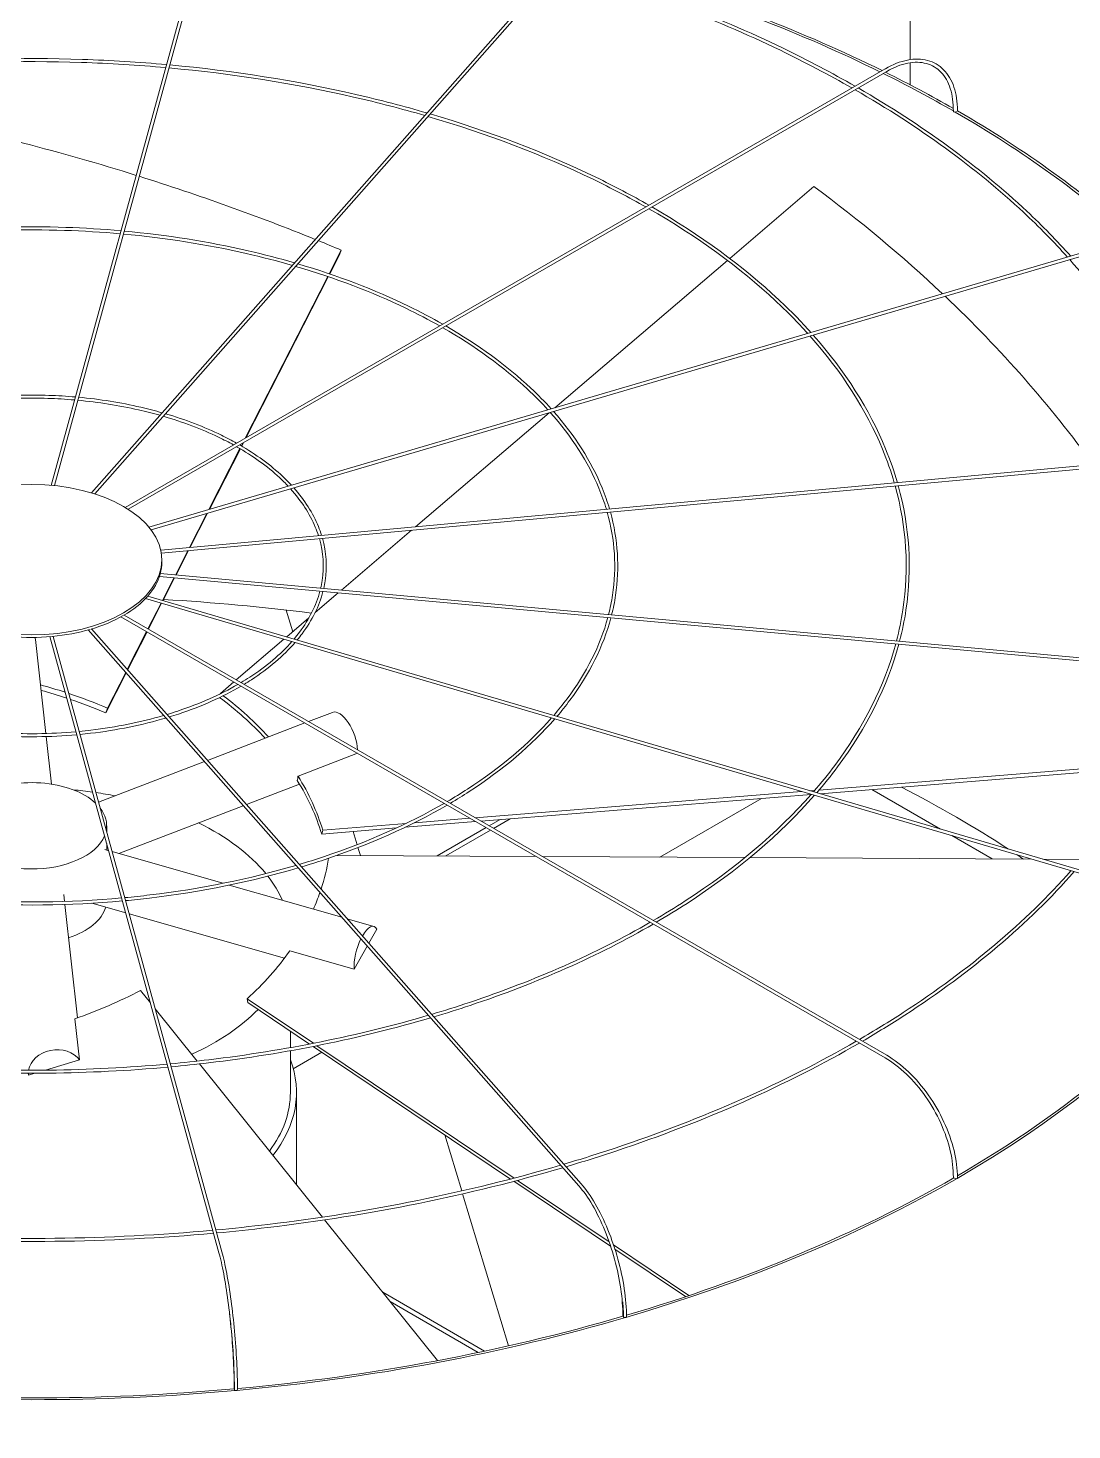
# Model space of a CAD drawing. Header units: millimetres. Extents: x -312439 to 477422, y -331570 to 212570.
# Drawn here: x 398990.7 to 399199.9, y 91162.4 to 91443.5 of the extents above; entities that cross this region are included whole.
import ezdxf

# ---------------------------------------------------------------- set-up
doc = ezdxf.new("R2010")
doc.units = ezdxf.units.MM

msp = doc.modelspace()

# ---------------------------------------------------------------- linework, layer by layer
at = {"color": 0, "linetype": 'Continuous', "lineweight": 0, "extrusion": (8.40036e-17, 0.816497, 0.57735)}
for p, q in [((399167.484, 91632.758), (399167.484, 91437.164)), ((398995.323, 91351.812), (399028.944, 91474.37)), ((398995.941, 91351.753), (399029.534, 91474.208)), ((399101.083, 91460.971), (399003.401, 91350.287)), ((399004.043, 91350.088), (399101.542, 91460.566)), ((399167.484, 91436.529), (399167.484, 91432.107)), ((399162.469, 91435.316), (399010.152, 91347.376)), ((399162.775, 91434.786), (399010.743, 91347.01)), ((399148.179, 91411.713), (399131.321, 91397.309)), ((399014.913, 91343.417), (399207.08, 91399.948)), ((399015.322, 91342.899), (399207.253, 91399.36)), ((399051.031, 91394.233), (399053.449, 91398.973)), ((399053.079, 91398.006), (399051.135, 91394.197)), ((399053.079, 91398.006), (399053.449, 91398.973)), ((399130.844, 91396.902), (399096.249, 91367.344)), ((399034.214, 91361.268), (399050.749, 91393.681)), ((399050.854, 91393.646), (399034.388, 91361.369)), ((399095.11, 91366.371), (399068.36, 91343.515)), ((399033.427, 91359.725), (399033.703, 91360.266)), ((399033.877, 91360.366), (399033.521, 91359.669)), ((399017.257, 91338.842), (399230.556, 91358.347)), ((399230.612, 91357.737), (399017.372, 91338.238)), ((399026.908, 91346.946), (399033.148, 91359.178)), ((399033.243, 91359.123), (399027.052, 91346.988)), ((399023.044, 91339.372), (399026.525, 91346.195)), ((399026.669, 91346.237), (399023.173, 91339.383)), ((399067.554, 91342.827), (399053.469, 91330.793)), ((399020.219, 91333.833), (399022.715, 91338.726)), ((399022.844, 91338.738), (399020.336, 91333.822)), ((399017.474, 91336.404), (399017.474, 91336.904)), ((399230.556, 91313.984), (399016.99, 91333.513)), ((399230.612, 91314.594), (399017.171, 91334.112)), ((399017.628, 91328.754), (399019.919, 91333.245)), ((399020.036, 91333.235), (399017.734, 91328.722)), ((399014.223, 91329.117), (399207.08, 91272.383)), ((399207.253, 91272.971), (399014.683, 91329.62)), ((399052.819, 91330.237), (399048.212, 91326.301)), ((399014.709, 91323.032), (399017.344, 91328.199)), ((399017.451, 91328.167), (399014.803, 91322.977)), ((399042.42, 91326.801), (399043.728, 91322.47)), ((399162.469, 91237.015), (399009.302, 91325.446)), ((399162.775, 91237.545), (399009.922, 91325.796)), ((399046.95, 91325.223), (399042.514, 91321.433)), ((398992.161, 91320.889), (398994.255, 91302.057)), ((398995.061, 91321.473), (399028.944, 91197.961)), ((399029.534, 91198.123), (398995.681, 91321.529)), ((399101.083, 91211.36), (399002.715, 91322.822)), ((399003.366, 91323.01), (399101.542, 91211.765)), ((399010.547, 91314.874), (399014.43, 91322.485)), ((399014.525, 91322.431), (399010.625, 91314.785)), ((399041.958, 91320.958), (399032.418, 91312.807)), ((399010.325, 91314.199), (399006.243, 91306.196)), ((399006.613, 91307.163), (399010.248, 91314.287)), ((399031.925, 91312.385), (399029.22, 91310.074)), ((399029.206, 91310.022), (399029.22, 91310.074)), ((399006.243, 91306.196), (399006.613, 91307.163)), ((399046.152, 91304.171), (399026.622, 91296.659)), ((399051.681, 91306.298), (399046.887, 91304.454)), ((398994.323, 91301.446), (398995.384, 91291.9)), ((399044.786, 91293.522), (399056.676, 91298.095)), ((399026.012, 91296.424), (399004.805, 91288.267)), ((399149.223, 91290.728), (399214.784, 91296.031)), ((399214.356, 91295.238), (399149.414, 91289.986)), ((399045.084, 91291.915), (399034.426, 91287.816)), ((399080.314, 91285.155), (399145.691, 91290.443)), ((399147.645, 91289.843), (399081.465, 91284.49)), ((399147.393, 91290.58), (399148.357, 91290.658)), ((399173.552, 91282.885), (399159.798, 91290.825)), ((399033.816, 91287.581), (399008.867, 91277.984)), ((399137.686, 91289.037), (399117.304, 91277.27)), ((399049.742, 91282.682), (399066.457, 91284.034)), ((399080.391, 91284.403), (399066.261, 91283.26)), ((399068.121, 91284.169), (399079.239, 91285.068)), ((399085.309, 91284.801), (399083.118, 91283.536)), ((399083.984, 91283.036), (399087.323, 91284.964)), ((399006.432, 91283.557), (399006.432, 91282.338)), ((399064.523, 91283.119), (399049.536, 91281.907)), ((399049.536, 91281.907), (399049.742, 91282.682)), ((399055.827, 91282.416), (399056.626, 91279.77)), ((399082.505, 91283.182), (399072.695, 91277.518)), ((399074.411, 91277.508), (399083.372, 91282.682)), ((399183.919, 91276.899), (399175.806, 91281.583)), ((399006.832, 91278.566), (399006.041, 91278.791)), ((399006.432, 91280.023), (399006.432, 91278.68)), ((399029.739, 91272.021), (399007.521, 91278.369)), ((399056.804, 91279.182), (399057.28, 91277.604)), ((399092.507, 91277.408), (399052.61, 91277.63)), ((399134.366, 91277.175), (399093.744, 91277.401)), ((399191.879, 91276.855), (399135.327, 91277.17)), ((399201.651, 91276.801), (399194.091, 91276.843)), ((398997.998, 91268.392), (398997.842, 91269.796)), ((399053.552, 91265.219), (399031.016, 91271.657)), ((399000.594, 91245.047), (398998.066, 91267.781)), ((399010.254, 91266.091), (399003.458, 91268.032)), ((399042.064, 91257.003), (399010.943, 91265.894)), ((399059.972, 91263.384), (399054.644, 91264.907)), ((399060.568, 91262.822), (399058.964, 91260.012)), ((399058.643, 91259.45), (399056.011, 91254.839)), ((399056.011, 91254.839), (399043.16, 91258.51)), ((399015.191, 91248.092), (399013.235, 91250.531)), ((399034.749, 91248.116), (399034.584, 91248.877)), ((399034.584, 91248.877), (399047.868, 91239.95)), ((399047.118, 91239.804), (399034.749, 91248.116)), ((399001.001, 91236.603), (399000.082, 91244.865)), ((399024.581, 91236.384), (399016.157, 91246.888)), ((399043.256, 91239.085), (399043.256, 91242.399)), ((399087.391, 91212.74), (399047.838, 91239.32)), ((399048.586, 91239.468), (399088.088, 91212.922)), ((398994.138, 91234.564), (399001.001, 91236.603)), ((399043.256, 91230.114), (399043.256, 91238.463)), ((399049.564, 91238.16), (399043.841, 91234.856)), ((398990.706, 91233.939), (398990.748, 91233.556)), ((398990.748, 91233.556), (398992.036, 91233.939)), ((399049.674, 91205.096), (399025.034, 91235.819)), ((399044.481, 91211.571), (399044.481, 91230.114)), ((399074.194, 91221.609), (399077.596, 91210.346)), ((399107.436, 91199.27), (399088.069, 91212.284)), ((399088.765, 91212.467), (399107.148, 91200.114)), ((399077.773, 91209.759), (399086.98, 91179.279)), ((399072.746, 91176.327), (399050.117, 91204.543)), ((399108.035, 91199.518), (399123.127, 91189.376)), ((399122.481, 91189.159), (399108.309, 91198.683)), ((399082.194, 91178.227), (399061.762, 91190.023)), ((399063.256, 91188.161), (399080.927, 91177.958))]:
    msp.add_line(p, q, dxfattribs=at)
at = {"color": 0, "linetype": 'Continuous', "lineweight": 0}
for centre, major_axis, ratio, start_param, end_param in [((398991.456, 91319.893), (-261.613, 0), 0.5773503, 4.0051997, 4.2408431), ((398991.456, 91319.893), (-262.225, 0), 0.5773503, 4.0050166, 4.2406095), ((398991.456, 91319.893), (-261.613, 0), 0.5773503, 3.9286416, 4.0018792), ((398991.456, 91319.893), (-262.225, 0), 0.5773503, 3.9309746, 4.001704), ((398991.826, 91278.176), (-236.033, 90.421), 0.5343599, 4.8289255, 5.0170065), ((399176.444, 91426.821), (0.306, -0.004), 0.5683066, 3.1415927, 3.9346429), ((399176.444, 91426.821), (0.306, -0.004), 0.5683066, 3.9346429, 5.5054392), ((398991.456, 91319.893), (-261.613, 0), 0.5773503, 3.7066773, 3.9265771), ((399176.661, 91426.946), (-0.306, 0), 0.5773503, 1.8326303, 3.1415927), ((398991.456, 91319.893), (-262.225, 0), 0.5773503, 3.705131, 3.9265633), ((398991.826, 91278.176), (-236.033, 90.421), 0.5343599, 4.6778989, 4.8264893), ((398991.662, 91277.984), (244.29, -64.884), 0.7560981, 0.9482496, 1.0897919), ((398991.826, 91278.176), (-236.033, 90.421), 0.5343599, 4.655659, 4.6753292), ((398991.662, 91277.984), (244.29, -64.884), 0.7560981, 0.7473423, 0.9452164), ((398991.348, 91336.404), (-26.126, 0), 0.5773503, 2.9880814, 3.1415927), ((398991.348, 91336.404), (-26.126, 0), 0.5773503, 2.6739221, 2.9809447), ((398991.348, 91336.404), (-26.126, 0), 0.5773503, 2.3597628, 2.6667854), ((398991.456, 91178.653), (-261.613, 0), 0.5773503, 4.4965959, 4.611374), ((398991.348, 91336.404), (-26.126, 0), 0.5773503, 2.0456036, 2.3526262), ((398991.348, 91336.404), (-26.126, 0), 0.5773503, 1.417285, 1.7243076), ((398986.667, 91320.279), (-5.494, -0.611), 0.8148193, 3.1415927, 3.239858), ((398991.348, 91336.404), (-26.126, 0), 0.5773503, 1.7314443, 2.0384669), ((398991.826, 91278.176), (56.639, -21.698), 0.5343599, 1.6636456, 1.7494756), ((398991.456, 91277.21), (-56.639, 21.698), 0.5343599, 4.7930664, 4.8825345), ((398991.826, 91278.176), (56.639, -21.698), 0.5343599, 1.5140664, 1.6514841), ((398991.456, 91277.21), (58.621, -15.57), 0.7560981, 0.8715668, 1.0888975), ((398991.662, 91277.984), (58.621, -15.57), 0.7560981, 1.0889957, 1.0897919), ((398991.662, 91277.984), (58.621, -15.57), 0.7560981, 0.8588781, 1.0770864), ((398991.456, 91277.21), (-56.639, 21.698), 0.5343599, 4.655659, 4.78086), ((399053.665, 91301.138), (-1.984, 5.159), 0.4527097, 4.0715694, 6.2831853), ((398991.456, 91283.557), (-14.976, 0), 0.5773503, 3.6916997, 5.4977871), ((398991.456, 91277.21), (58.621, -15.57), 0.7560981, 0.4379774, 0.6726233), ((398991.662, 91277.984), (58.621, -15.57), 0.7560981, 0.4379774, 0.6748983), ((398991.456, 91261.245), (-51.8, 0), 0.5773503, 4.4755897, 4.5522282), ((398991.456, 91261.245), (-51.8, 0), 0.5773503, 4.3841689, 4.46244), ((398991.456, 91178.653), (-261.613, 0), 0.5773503, 3.867145, 3.9833748), ((398991.456, 91283.557), (-14.976, 0), 0.5773503, 3.0357663, 3.5615783), ((398991.456, 91261.245), (-51.8, 0), 0.5773503, 3.5810046, 4.0125195), ((398991.456, 91283.557), (-14.976, 0), 0.5773503, 0.1968015, 2.9056449), ((398991.291, 91277.971), (59.282, 12.821), 0.7719474, 5.8595474, 5.99043), ((398991.456, 91178.653), (-261.613, 0), 0.5773503, 3.8494737, 3.8569689), ((398991.456, 91261.245), (-51.8, 0), 0.5773503, 3.3906549, 3.5616615), ((398991.291, 91277.971), (59.282, 12.821), 0.7719474, 5.7736505, 5.8452628), ((398991.456, 91268.649), (-14.976, 0), 0.5773503, 2.0838772, 2.9778132), ((399058.454, 91258.069), (1.518, 5.315), 0.3621096, 5.9116388, 7.2697762), ((399058.454, 91258.069), (1.518, 5.315), 0.3621096, 1.1204156, 2.3231422), ((398991.291, 91277.971), (59.282, 12.821), 0.7719474, 5.3512156, 5.5881365), ((398991.086, 91278.149), (-56.425, -22.248), 0.5660586, 1.5074553, 1.7443762), ((398991.456, 91319.893), (-262.225, 0), 0.5773503, 2.0421116, 2.6702774), ((398991.456, 91319.893), (-261.613, 0), 0.5773503, 2.358999, 2.669365), ((398991.456, 91261.245), (-51.8, 0), 0.5773503, 2.2375498, 2.6358707), ((398996.245, 91234.14), (5.494, 0.611), 0.8148193, 0.440938, 2.9148909), ((398991.456, 91230.114), (-53.025, 0), 0.5773503, 2.7158894, 3.3569527), ((398996.245, 91234.14), (5.494, 0.611), 0.8148193, 3.0505707, 3.1356266), ((398991.456, 91230.114), (51.8, 0), 0.5773503, 5.8780508, 6.2831853), ((398991.456, 91319.893), (-261.613, 0), 0.5773503, 2.0437737, 2.355024), ((399176.444, 91213.09), (-0.306, 0.004), 0.5862544, 0, 0.7932918), ((399176.661, 91212.965), (-0.306, 0), 0.5773503, 0.261834, 3.1415927), ((398991.456, 91319.893), (-262.225, 0), 0.5773503, 1.7280308, 2.0415976), ((398991.456, 91319.893), (-261.613, 0), 0.5773503, 1.7289191, 2.0406845), ((399110.187, 91185.297), (-0.306, 0.003), 0.5885883, 0, 0.4763277), ((399110.326, 91185.139), (-0.306, 0), 0.5773503, 0, 3.1415927), ((398991.456, 91179.153), (262.225, 0), 0.5773503, 3.1415927, 5.4977871), ((398991.456, 91179.153), (262.225, 0), 0.5773503, 5.4977871, 6.2831853), ((398991.456, 91319.893), (-262.225, 0), 0.5773503, 1.4139544, 1.727034), ((398991.456, 91319.893), (-261.613, 0), 0.5773503, 1.41439, 1.726367), ((399032.297, 91170.685), (-0.306, 0.001), 0.5898153, 0, 0.1588369), ((399032.345, 91170.511), (-0.306, 0), 0.5773503, 0, 3.1415927)]:
    msp.add_ellipse(centre, major_axis=major_axis, ratio=ratio, start_param=start_param, end_param=end_param, dxfattribs=at)
msp.add_ellipse((398991.348, 91336.904), major_axis=(26.126, 0), ratio=0.5773503, dxfattribs=at)
for points, knots in [([(399155.82, 91431.477), (399151.218, 91434.106), (399146.425, 91436.625), (399127.927, 91445.564), (399113.104, 91451.217), (399097.369, 91455.837)], [4.71777189, 4.71777189, 4.71777189, 4.71777189, 4.80086127, 4.80086127, 5.02732174, 5.02732174, 5.02732174, 5.02732174]), ([(399156.434, 91431.832), (399151.82, 91434.477), (399147.015, 91437.011), (399128.466, 91446.007), (399113.599, 91451.695), (399097.816, 91456.344)], [4.71590946, 4.71590946, 4.71590946, 4.71590946, 4.79913358, 4.79913358, 5.02600568, 5.02600568, 5.02600568, 5.02600568]), ([(399018.462, 91436.162), (399012.878, 91436.665), (399007.253, 91437.012), (398989.135, 91437.624), (398976.582, 91437.274), (398964.233, 91436.162)], [5.34296141, 5.34296141, 5.34296141, 5.34296141, 5.43938168, 5.43938168, 5.65261288, 5.65261288, 5.65261288, 5.65261288]), ([(399018.297, 91435.562), (399012.69, 91436.065), (399007.041, 91436.411), (398989.032, 91437.006), (398976.614, 91436.658), (398964.398, 91435.562)], [5.34359392, 5.34359392, 5.34359392, 5.34359392, 5.44060854, 5.44060854, 5.65198037, 5.65198037, 5.65198037, 5.65198037]), ([(399070.635, 91426.469), (399065.971, 91427.83), (399061.203, 91429.07), (399044.352, 91432.94), (399031.829, 91434.93), (399019.082, 91436.105)], [5.03001504, 5.03001504, 5.03001504, 5.03001504, 5.11913743, 5.11913743, 5.33939405, 5.33939405, 5.33939405, 5.33939405]), ([(399176.967, 91426.946), (399176.967, 91428.671), (399176.731, 91430.266), (399175.797, 91433.045), (399175.099, 91434.229), (399173.3, 91436.049), (399172.202, 91436.685), (399169.734, 91437.337), (399168.367, 91437.354), (399165.502, 91436.785), (399164.003, 91436.197), (399162.496, 91435.331), (399162.482, 91435.324), (399162.469, 91435.316)], [3.1415927, 3.1415927, 3.1415927, 3.1415927, 3.4557519, 3.4557519, 3.7699112, 3.7699112, 4.0826965, 4.0826965, 4.3954482, 4.3954482, 4.7096075, 4.7096075, 4.712389, 4.712389, 4.712389, 4.712389]), ([(399162.775, 91434.786), (399164.213, 91435.616), (399165.644, 91436.176), (399168.344, 91436.711), (399169.611, 91436.686), (399171.862, 91436.073), (399172.848, 91435.485), (399174.471, 91433.792), (399175.107, 91432.683), (399175.952, 91430.036), (399176.16, 91428.498), (399176.138, 91426.825)], [1.5707963, 1.5707963, 1.5707963, 1.5707963, 1.8880644, 1.8880644, 2.2053324, 2.2053324, 2.5226004, 2.5226004, 2.8398685, 2.8398685, 3.1571365, 3.1571365, 3.1571365, 3.1571365]), ([(399070.187, 91425.962), (399065.533, 91427.313), (399060.775, 91428.545), (399044.014, 91432.376), (399031.577, 91434.342), (399018.917, 91435.505)], [5.03177949, 5.03177949, 5.03177949, 5.03177949, 5.12085286, 5.12085286, 5.34001919, 5.34001919, 5.34001919, 5.34001919]), ([(399199.012, 91397.574), (399196.276, 91400.627), (399193.336, 91403.621), (399180.655, 91415.455), (399169.297, 91423.724), (399156.435, 91431.125)], [4.40451603, 4.40451603, 4.40451603, 4.40451603, 4.48100319, 4.48100319, 4.71406654, 4.71406654, 4.71406654, 4.71406654]), ([(399199.662, 91397.766), (399196.93, 91400.828), (399193.996, 91403.829), (399181.306, 91415.725), (399169.93, 91424.038), (399157.047, 91431.479)], [4.40270972, 4.40270972, 4.40270972, 4.40270972, 4.47899466, 4.47899466, 4.71221436, 4.71221436, 4.71221436, 4.71221436]), ([(399114.496, 91407.619), (399111.104, 91409.549), (399107.575, 91411.4), (399093.766, 91418.07), (399082.643, 91422.308), (399070.836, 91425.772)], [4.7196458, 4.7196458, 4.7196458, 4.7196458, 4.80114658, 4.80114658, 5.02763075, 5.02763075, 5.02763075, 5.02763075]), ([(399115.11, 91407.974), (399111.706, 91409.92), (399108.165, 91411.787), (399094.305, 91418.512), (399083.138, 91422.786), (399071.284, 91426.279)], [4.71715813, 4.71715813, 4.71715813, 4.71715813, 4.79884427, 4.79884427, 5.02587671, 5.02587671, 5.02587671, 5.02587671]), ([(399147.596, 91382.449), (399145.59, 91384.689), (399143.439, 91386.885), (399133.964, 91395.774), (399125.411, 91402.026), (399115.724, 91407.621)], [4.40429576, 4.40429576, 4.40429576, 4.40429576, 4.47865981, 4.47865981, 4.7122362, 4.7122362, 4.7122362, 4.7122362]), ([(399146.945, 91382.258), (399144.934, 91384.488), (399142.78, 91386.676), (399133.313, 91395.505), (399124.778, 91401.712), (399115.112, 91407.267)], [4.40671458, 4.40671458, 4.40671458, 4.40671458, 4.48133637, 4.48133637, 4.71470569, 4.71470569, 4.71470569, 4.71470569]), ([(399009.322, 91402.845), (399005.649, 91403.173), (399001.948, 91403.401), (398989.939, 91403.809), (398981.588, 91403.58), (398973.373, 91402.845)], [5.34408303, 5.34408303, 5.34408303, 5.34408303, 5.43906993, 5.43906993, 5.65149126, 5.65149126, 5.65149126, 5.65149126]), ([(399009.158, 91402.245), (399005.461, 91402.573), (399001.736, 91402.799), (398989.836, 91403.191), (398981.621, 91402.963), (398973.538, 91402.245)], [5.34503474, 5.34503474, 5.34503474, 5.34503474, 5.44090812, 5.44090812, 5.65053954, 5.65053954, 5.65053954, 5.65053954]), ([(399043.661, 91395.906), (399040.63, 91396.78), (399037.533, 91397.579), (399026.459, 91400.107), (399018.192, 91401.414), (399009.777, 91402.188)], [5.03439168, 5.03439168, 5.03439168, 5.03439168, 5.12127422, 5.12127422, 5.3396756, 5.3396756, 5.3396756, 5.3396756]), ([(399044.11, 91396.414), (399041.068, 91397.297), (399037.96, 91398.104), (399026.797, 91400.671), (399018.444, 91402.001), (399009.942, 91402.788)], [5.03173968, 5.03173968, 5.03173968, 5.03173968, 5.11870396, 5.11870396, 5.33874043, 5.33874043, 5.33874043, 5.33874043]), ([(399222.014, 91357.566), (399221.126, 91360.674), (399220.049, 91363.765), (399214.471, 91377.302), (399207.97, 91387.478), (399199.463, 91397.069)], [4.09036759, 4.09036759, 4.09036759, 4.09036759, 4.16055829, 4.16055829, 4.40029723, 4.40029723, 4.40029723, 4.40029723]), ([(399073.181, 91383.766), (399070.996, 91385), (399068.727, 91386.185), (399059.607, 91390.585), (399052.188, 91393.409), (399044.311, 91395.717)], [4.72327264, 4.72327264, 4.72327264, 4.72327264, 4.80171455, 4.80171455, 5.02817129, 5.02817129, 5.02817129, 5.02817129]), ([(399073.797, 91384.121), (399071.6, 91385.372), (399069.318, 91386.572), (399060.146, 91391.028), (399052.683, 91393.887), (399044.759, 91396.224)], [4.71952861, 4.71952861, 4.71952861, 4.71952861, 4.7982649, 4.7982649, 5.02554265, 5.02554265, 5.02554265, 5.02554265]), ([(399094.884, 91366.943), (399093.599, 91368.355), (399092.226, 91369.741), (399085.973, 91375.563), (399080.264, 91379.707), (399073.798, 91383.415)], [4.41096312, 4.41096312, 4.41096312, 4.41096312, 4.4820009, 4.4820009, 4.71586354, 4.71586354, 4.71586354, 4.71586354]), ([(399095.537, 91367.135), (399094.255, 91368.555), (399092.886, 91369.95), (399086.624, 91375.833), (399080.898, 91380.022), (399074.411, 91383.769)], [4.40730528, 4.40730528, 4.40730528, 4.40730528, 4.47799052, 4.47799052, 4.71216027, 4.71216027, 4.71216027, 4.71216027]), ([(399164.302, 91352.289), (399163.648, 91354.55), (399162.86, 91356.799), (399158.694, 91366.899), (399153.802, 91374.546), (399147.397, 91381.752)], [4.09258463, 4.09258463, 4.09258463, 4.09258463, 4.16074385, 4.16074385, 4.40108815, 4.40108815, 4.40108815, 4.40108815]), ([(399164.923, 91352.345), (399164.27, 91354.617), (399163.484, 91356.876), (399159.324, 91367.029), (399154.437, 91374.71), (399148.046, 91381.943)], [4.09145544, 4.09145544, 4.09145544, 4.09145544, 4.15925512, 4.15925512, 4.39870409, 4.39870409, 4.39870409, 4.39870409]), ([(399000.182, 91369.528), (398998.419, 91369.682), (398996.644, 91369.79), (398990.743, 91369.993), (398986.596, 91369.885), (398982.513, 91369.528)], [5.34742678, 5.34742678, 5.34742678, 5.34742678, 5.43812478, 5.43812478, 5.64814751, 5.64814751, 5.64814751, 5.64814751]), ([(399000.018, 91368.927), (398998.231, 91369.081), (398996.432, 91369.188), (398990.64, 91369.375), (398986.629, 91369.268), (398982.678, 91368.927)], [5.34934775, 5.34934775, 5.34934775, 5.34934775, 5.44178794, 5.44178794, 5.64622654, 5.64622654, 5.64622654, 5.64622654]), ([(399017.135, 91365.848), (399015.727, 91366.247), (399014.291, 91366.613), (399008.904, 91367.838), (399004.807, 91368.485), (399000.637, 91368.872)], [5.04221465, 5.04221465, 5.04221465, 5.04221465, 5.12251796, 5.12251796, 5.33864709, 5.33864709, 5.33864709, 5.33864709]), ([(399017.584, 91366.357), (399016.166, 91366.764), (399014.719, 91367.138), (399009.242, 91368.402), (399005.06, 91369.072), (399000.802, 91369.471)], [5.03687901, 5.03687901, 5.03687901, 5.03687901, 5.11739529, 5.11739529, 5.33679188, 5.33679188, 5.33679188, 5.33679188]), ([(399031.863, 91359.911), (399030.888, 91360.45), (399029.88, 91360.97), (399025.449, 91363.1), (399021.732, 91364.51), (399017.787, 91365.661)], [4.73414686, 4.73414686, 4.73414686, 4.73414686, 4.80339703, 4.80339703, 5.02979007, 5.02979007, 5.02979007, 5.02979007]), ([(399032.481, 91360.268), (399031.493, 91360.822), (399030.471, 91361.357), (399025.988, 91363.543), (399022.227, 91364.988), (399018.234, 91366.168)], [4.72658474, 4.72658474, 4.72658474, 4.72658474, 4.79652126, 4.79652126, 5.0245472, 5.0245472, 5.0245472, 5.0245472]), ([(399106.593, 91347.011), (399106.172, 91348.43), (399105.671, 91349.841), (399102.919, 91356.503), (399099.638, 91361.619), (399095.339, 91366.438)], [4.09685918, 4.09685918, 4.09685918, 4.09685918, 4.16111414, 4.16111414, 4.40251946, 4.40251946, 4.40251946, 4.40251946]), ([(399107.215, 91347.068), (399106.795, 91348.497), (399106.296, 91349.918), (399103.549, 91356.634), (399100.273, 91361.783), (399095.988, 91366.629)], [4.09510983, 4.09510983, 4.09510983, 4.09510983, 4.15888353, 4.15888353, 4.39893942, 4.39893942, 4.39893942, 4.39893942]), ([(399043.475, 91351.819), (399042.92, 91352.421), (399042.334, 91353.014), (399039.285, 91355.891), (399036.385, 91358.017), (399033.098, 91359.917)], [4.41624247, 4.41624247, 4.41624247, 4.41624247, 4.47598634, 4.47598634, 4.71193426, 4.71193426, 4.71193426, 4.71193426]), ([(399042.818, 91351.626), (399042.26, 91352.22), (399041.671, 91352.805), (399038.633, 91355.621), (399035.751, 91357.702), (399032.484, 91359.562)], [4.42373247, 4.42373247, 4.42373247, 4.42373247, 4.48397953, 4.48397953, 4.71933502, 4.71933502, 4.71933502, 4.71933502]), ([(399049.501, 91341.791), (399049.318, 91342.376), (399049.108, 91342.959), (399047.774, 91346.238), (399046.109, 91348.855), (399043.931, 91351.315)], [4.10592526, 4.10592526, 4.10592526, 4.10592526, 4.15777238, 4.15777238, 4.39963811, 4.39963811, 4.39963811, 4.39963811]), ([(399164.741, 91320.617), (399165.282, 91322.691), (399165.711, 91324.774), (399167.281, 91335.134), (399166.758, 91343.491), (399164.473, 91351.689)], [3.77736844, 3.77736844, 3.77736844, 3.77736844, 3.83971259, 3.83971259, 4.08656564, 4.08656564, 4.08656564, 4.08656564]), ([(399165.359, 91320.561), (399165.898, 91322.642), (399166.327, 91324.732), (399167.892, 91335.129), (399167.37, 91343.521), (399165.093, 91351.746)], [3.77834287, 3.77834287, 3.77834287, 3.77834287, 3.84027623, 3.84027623, 4.08549455, 4.08549455, 4.08549455, 4.08549455]), ([(399048.877, 91341.734), (399048.693, 91342.309), (399048.482, 91342.882), (399047.144, 91346.108), (399045.473, 91348.691), (399043.28, 91351.124)], [4.10975269, 4.10975269, 4.10975269, 4.10975269, 4.16221832, 4.16221832, 4.40682155, 4.40682155, 4.40682155, 4.40682155]), ([(399107.032, 91325.895), (399107.361, 91327.19), (399107.625, 91328.49), (399108.664, 91335.33), (399108.308, 91340.924), (399106.766, 91346.412)], [3.78111281, 3.78111281, 3.78111281, 3.78111281, 3.83956511, 3.83956511, 4.08781837, 4.08781837, 4.08781837, 4.08781837]), ([(399107.649, 91325.838), (399107.977, 91327.14), (399108.24, 91328.448), (399109.274, 91335.326), (399108.92, 91340.954), (399107.386, 91346.469)], [3.78251471, 3.78251471, 3.78251471, 3.78251471, 3.8404098, 3.8404098, 4.0861992, 4.0861992, 4.0861992, 4.0861992]), ([(399049.318, 91331.172), (399049.439, 91331.688), (399049.539, 91332.205), (399050.046, 91335.526), (399049.858, 91338.358), (399049.059, 91341.135)], [3.79241111, 3.79241111, 3.79241111, 3.79241111, 3.83910744, 3.83910744, 4.09159713, 4.09159713, 4.09159713, 4.09159713]), ([(399049.934, 91331.116), (399050.054, 91331.639), (399050.154, 91332.163), (399050.657, 91335.522), (399050.47, 91338.388), (399049.68, 91341.192)], [3.79485754, 3.79485754, 3.79485754, 3.79485754, 3.8407928, 3.8407928, 4.08828416, 4.08828416, 4.08828416, 4.08828416]), ([(399043.986, 91321), (399044.367, 91321.452), (399044.73, 91321.908), (399047.04, 91324.994), (399048.417, 91327.757), (399049.168, 91330.571)], [3.47410339, 3.47410339, 3.47410339, 3.47410339, 3.51894345, 3.51894345, 3.77424927, 3.77424927, 3.77424927, 3.77424927]), ([(399044.627, 91320.811), (399044.97, 91321.226), (399045.299, 91321.645), (399047.618, 91324.758), (399049.026, 91327.605), (399049.786, 91330.514)], [3.48078418, 3.48078418, 3.48078418, 3.48078418, 3.52099532, 3.52099532, 3.77722211, 3.77722211, 3.77722211, 3.77722211]), ([(399096.048, 91305.685), (399096.994, 91306.781), (399097.888, 91307.893), (399102.62, 91314.222), (399105.362, 91319.705), (399106.874, 91325.294)], [3.46491265, 3.46491265, 3.46491265, 3.46491265, 3.51947788, 3.51947788, 3.77207122, 3.77207122, 3.77207122, 3.77207122]), ([(399096.693, 91305.495), (399097.599, 91306.555), (399098.458, 91307.628), (399103.198, 91313.986), (399105.971, 91319.553), (399107.493, 91325.237)], [3.46836695, 3.46836695, 3.46836695, 3.46836695, 3.52050672, 3.52050672, 3.77360482, 3.77360482, 3.77360482, 3.77360482]), ([(399033.362, 91312.262), (399033.958, 91312.616), (399034.54, 91312.978), (399038.441, 91315.509), (399041.285, 91317.918), (399043.547, 91320.491)], [3.15594616, 3.15594616, 3.15594616, 3.15594616, 3.1998122, 3.1998122, 3.45718678, 3.45718678, 3.45718678, 3.45718678]), ([(399033.969, 91311.912), (399034.474, 91312.216), (399034.969, 91312.526), (399038.914, 91315.087), (399041.862, 91317.601), (399044.194, 91320.3)], [3.16311142, 3.16311142, 3.16311142, 3.16311142, 3.20013863, 3.20013863, 3.46418527, 3.46418527, 3.46418527, 3.46418527]), ([(399148.107, 91290.37), (399149.62, 91292.111), (399151.046, 91293.877), (399158.2, 91303.449), (399162.307, 91311.653), (399164.581, 91320.017)], [3.46185589, 3.46185589, 3.46185589, 3.46185589, 3.51965328, 3.51965328, 3.77134922, 3.77134922, 3.77134922, 3.77134922]), ([(399148.753, 91290.18), (399150.226, 91291.884), (399151.616, 91293.612), (399158.778, 91303.214), (399162.916, 91311.501), (399165.2, 91319.96)], [3.46418406, 3.46418406, 3.46418406, 3.46418406, 3.52033986, 3.52033986, 3.7723822, 3.7723822, 3.7723822, 3.7723822]), ([(399018.498, 91305.864), (399019.238, 91306.087), (399019.97, 91306.32), (399025.095, 91308.032), (399029.161, 91309.834), (399032.754, 91311.906)], [2.837842, 2.837842, 2.837842, 2.837842, 2.88061564, 2.88061564, 3.14113288, 3.14113288, 3.14113288, 3.14113288]), ([(399018.943, 91305.359), (399019.576, 91305.553), (399020.202, 91305.752), (399025.409, 91307.486), (399029.64, 91309.373), (399033.365, 91311.553)], [2.84298262, 2.84298262, 2.84298262, 2.84298262, 2.8793398, 2.8793398, 3.14846238, 3.14846238, 3.14846238, 3.14846238]), ([(399000.909, 91302.468), (399001.705, 91302.544), (399002.497, 91302.629), (399008.339, 91303.331), (399013.251, 91304.325), (399017.851, 91305.672)], [2.52003494, 2.52003494, 2.52003494, 2.52003494, 2.56128493, 2.56128493, 2.82541727, 2.82541727, 2.82541727, 2.82541727]), ([(399001.074, 91301.869), (399001.788, 91301.938), (399002.499, 91302.014), (399008.447, 91302.719), (399013.538, 91303.754), (399018.298, 91305.165)], [2.52186126, 2.52186126, 2.52186126, 2.52186126, 2.55867334, 2.55867334, 2.83065097, 2.83065097, 2.83065097, 2.83065097]), ([(399074.677, 91288.409), (399076.076, 91289.228), (399077.439, 91290.068), (399085.406, 91295.239), (399091.082, 91300.042), (399095.605, 91305.176)], [3.14877196, 3.14877196, 3.14877196, 3.14877196, 3.19991213, 3.19991213, 3.45646828, 3.45646828, 3.45646828, 3.45646828]), ([(399075.287, 91288.057), (399076.593, 91288.827), (399077.868, 91289.616), (399085.879, 91294.817), (399091.659, 91299.725), (399096.253, 91304.986)], [3.15241617, 3.15241617, 3.15241617, 3.15241617, 3.2000755, 3.2000755, 3.46000178, 3.46000178, 3.46000178, 3.46000178]), ([(398982.241, 91301.811), (398982.957, 91301.746), (398983.675, 91301.689), (398989.728, 91301.274), (398995.148, 91301.332), (399000.455, 91301.811)], [2.20116261, 2.20116261, 2.20116261, 2.20116261, 2.23802396, 2.23802396, 2.51122637, 2.51122637, 2.51122637, 2.51122637]), ([(398982.405, 91302.411), (398983.156, 91302.344), (398983.909, 91302.286), (398989.855, 91301.892), (398995.126, 91301.951), (399000.29, 91302.411)], [2.2030547, 2.2030547, 2.2030547, 2.2030547, 2.24193573, 2.24193573, 2.50933428, 2.50933428, 2.50933428, 2.50933428]), ([(399044.643, 91292.646), (399044.701, 91292.866), (399044.747, 91293.117), (399044.779, 91293.436), (399044.783, 91293.479), (399044.786, 91293.522)], [27.2141577, 27.2141577, 27.2141577, 27.2141577, 28.9150445, 28.9150445, 29.1719106, 29.1719106, 29.1719106, 29.1719106]), ([(399115.991, 91264.556), (399118.194, 91265.84), (399120.337, 91267.158), (399132.371, 91274.968), (399140.878, 91282.165), (399147.663, 91289.862)], [3.14637947, 3.14637947, 3.14637947, 3.14637947, 3.19994276, 3.19994276, 3.45622926, 3.45622926, 3.45622926, 3.45622926]), ([(399116.602, 91264.204), (399118.711, 91265.439), (399120.766, 91266.706), (399132.844, 91274.547), (399141.455, 91281.849), (399148.311, 91289.672)], [3.14882268, 3.14882268, 3.14882268, 3.14882268, 3.20005174, 3.20005174, 3.4585926, 3.4585926, 3.4585926, 3.4585926]), ([(399045.023, 91275.808), (399046.675, 91276.3), (399048.307, 91276.815), (399058.73, 91280.294), (399066.872, 91283.902), (399074.067, 91288.054)], [2.8326444, 2.8326444, 2.8326444, 2.8326444, 2.88031456, 2.88031456, 3.14136267, 3.14136267, 3.14136267, 3.14136267]), ([(399045.47, 91275.302), (399047.013, 91275.765), (399048.539, 91276.248), (399059.044, 91279.748), (399067.351, 91283.441), (399074.679, 91287.701)], [2.83524734, 2.83524734, 2.83524734, 2.83524734, 2.87967423, 2.87967423, 3.14504801, 3.14504801, 3.14504801, 3.14504801]), ([(399010.049, 91269.151), (399011.744, 91269.309), (399013.432, 91269.489), (399025.265, 91270.906), (399035.135, 91272.905), (399044.376, 91275.616)], [2.51666009, 2.51666009, 2.51666009, 2.51666009, 2.56064993, 2.56064993, 2.826424, 2.826424, 2.826424, 2.826424]), ([(399010.214, 91268.551), (399011.827, 91268.703), (399013.434, 91268.874), (399025.373, 91270.294), (399035.422, 91272.333), (399044.823, 91275.109)], [2.517588, 2.517588, 2.517588, 2.517588, 2.55933958, 2.55933958, 2.82905034, 2.82905034, 2.82905034, 2.82905034]), ([(399157.295, 91240.71), (399160.305, 91242.46), (399163.232, 91244.258), (399179.332, 91254.707), (399190.668, 91264.295), (399199.712, 91274.551)], [3.14512292, 3.14512292, 3.14512292, 3.14512292, 3.19995757, 3.19995757, 3.45603404, 3.45603404, 3.45603404, 3.45603404]), ([(399157.906, 91240.357), (399160.823, 91242.059), (399163.661, 91243.806), (399179.805, 91254.285), (399191.245, 91263.979), (399200.361, 91274.36)], [3.14696065, 3.14696065, 3.14696065, 3.14696065, 3.20003933, 3.20003933, 3.45780979, 3.45780979, 3.45780979, 3.45780979]), ([(398973.101, 91268.494), (398974.604, 91268.358), (398976.111, 91268.238), (398988.241, 91267.414), (398999.031, 91267.535), (399009.594, 91268.494)], [2.20014358, 2.20014358, 2.20014358, 2.20014358, 2.23901367, 2.23901367, 2.5122454, 2.5122454, 2.5122454, 2.5122454]), ([(398973.266, 91269.094), (398974.803, 91268.955), (398976.345, 91268.834), (398988.368, 91268.031), (398999.01, 91268.153), (399009.43, 91269.094)], [2.20108803, 2.20108803, 2.20108803, 2.20108803, 2.24097619, 2.24097619, 2.51130095, 2.51130095, 2.51130095, 2.51130095]), ([(399071.548, 91245.752), (399074.112, 91246.513), (399076.644, 91247.31), (399092.365, 91252.556), (399104.583, 91257.97), (399115.38, 91264.202)], [2.8309089, 2.8309089, 2.8309089, 2.8309089, 2.8802112, 2.8802112, 3.14143931, 3.14143931, 3.14143931, 3.14143931]), ([(399071.995, 91245.246), (399074.45, 91245.978), (399076.876, 91246.743), (399092.679, 91252.01), (399105.062, 91257.509), (399115.992, 91263.848)], [2.8326515, 2.8326515, 2.8326515, 2.8326515, 2.87978381, 2.87978381, 3.14390081, 3.14390081, 3.14390081, 3.14390081]), ([(399019.189, 91235.834), (399021.782, 91236.075), (399024.366, 91236.349), (399042.191, 91238.481), (399057.019, 91241.484), (399070.9, 91245.561)], [2.51553267, 2.51553267, 2.51553267, 2.51553267, 2.56043494, 2.56043494, 2.82676017, 2.82676017, 2.82676017, 2.82676017]), ([(399019.354, 91235.234), (399021.865, 91235.468), (399024.368, 91235.734), (399042.299, 91237.869), (399057.307, 91240.912), (399071.347, 91245.054)], [2.51615458, 2.51615458, 2.51615458, 2.51615458, 2.55956039, 2.55956039, 2.82851318, 2.82851318, 2.82851318, 2.82851318]), ([(399098.065, 91215.705), (399101.544, 91216.735), (399104.978, 91217.816), (399125.996, 91224.828), (399142.287, 91232.046), (399156.683, 91240.355)], [2.83000203, 2.83000203, 2.83000203, 2.83000203, 2.88015896, 2.88015896, 3.14141755, 3.14141755, 3.14141755, 3.14141755]), ([(399098.512, 91215.199), (399101.882, 91216.2), (399105.21, 91217.248), (399126.31, 91224.282), (399142.766, 91231.585), (399157.296, 91240.002)], [2.83131179, 2.83131179, 2.83131179, 2.83131179, 2.87983823, 2.87983823, 3.14326557, 3.14326557, 3.14326557, 3.14326557]), ([(399162.469, 91237.015), (399163.907, 91236.185), (399165.35, 91235.086), (399168.096, 91232.459), (399169.4, 91230.931), (399171.733, 91227.601), (399172.762, 91225.8), (399174.443, 91222.105), (399175.094, 91220.213), (399175.953, 91216.53), (399176.16, 91214.74), (399176.138, 91213.094)], [1.5707963, 1.5707963, 1.5707963, 1.5707963, 1.8880644, 1.8880644, 2.2053324, 2.2053324, 2.5226004, 2.5226004, 2.8398685, 2.8398685, 3.1571365, 3.1571365, 3.1571365, 3.1571365]), ([(399176.967, 91212.965), (399176.967, 91214.69), (399176.731, 91216.545), (399175.812, 91220.34), (399175.13, 91222.28), (399173.386, 91226.059), (399172.324, 91227.897), (399169.924, 91231.297), (399168.585, 91232.857), (399165.758, 91235.551), (399164.269, 91236.683), (399162.775, 91237.545)], [3.1415927, 3.1415927, 3.1415927, 3.1415927, 3.4557519, 3.4557519, 3.7699112, 3.7699112, 4.0840704, 4.0840704, 4.3982297, 4.3982297, 4.712389, 4.712389, 4.712389, 4.712389]), ([(398963.961, 91235.177), (398966.25, 91234.969), (398968.547, 91234.787), (398986.754, 91233.553), (399002.915, 91233.737), (399018.734, 91235.177)], [2.19980176, 2.19980176, 2.19980176, 2.19980176, 2.23934285, 2.23934285, 2.51258722, 2.51258722, 2.51258722, 2.51258722]), ([(398964.126, 91235.777), (398966.45, 91235.567), (398968.781, 91235.383), (398986.881, 91234.17), (399002.893, 91234.356), (399018.57, 91235.777)], [2.20043103, 2.20043103, 2.20043103, 2.20043103, 2.24065263, 2.24065263, 2.51195795, 2.51195795, 2.51195795, 2.51195795]), ([(399028.326, 91202.528), (399031.819, 91202.851), (399035.299, 91203.22), (399059.114, 91206.066), (399078.897, 91210.074), (399097.417, 91215.514)], [2.51495522, 2.51495522, 2.51495522, 2.51495522, 2.56032682, 2.56032682, 2.8268898, 2.8268898, 2.8268898, 2.8268898]), ([(399028.49, 91201.929), (399031.902, 91202.245), (399035.301, 91202.605), (399059.222, 91205.454), (399079.185, 91209.502), (399097.864, 91215.008)], [2.51542291, 2.51542291, 2.51542291, 2.51542291, 2.55967055, 2.55967055, 2.82820543, 2.82820543, 2.82820543, 2.82820543]), ([(399101.083, 91211.36), (399101.997, 91210.324), (399102.918, 91209.02), (399104.679, 91205.994), (399105.518, 91204.269), (399107.023, 91200.583), (399107.688, 91198.622), (399108.775, 91194.662), (399109.197, 91192.664), (399109.756, 91188.832), (399109.893, 91186.999), (399109.881, 91185.329), (399109.881, 91185.314), (399109.881, 91185.3)], [6.2831853, 6.2831853, 6.2831853, 6.2831853, 6.5978301, 6.5978301, 6.9149527, 6.9149527, 7.2322207, 7.2322207, 7.5494887, 7.5494887, 7.8667568, 7.8667568, 7.8695255, 7.8695255, 7.8695255, 7.8695255]), ([(399110.632, 91185.139), (399110.632, 91186.855), (399110.481, 91188.736), (399109.894, 91192.652), (399109.458, 91194.686), (399108.342, 91198.713), (399107.662, 91200.705), (399106.125, 91204.455), (399105.268, 91206.212), (399103.457, 91209.323), (399102.503, 91210.677), (399101.542, 91211.765)], [4.712389, 4.712389, 4.712389, 4.712389, 5.0265482, 5.0265482, 5.3407075, 5.3407075, 5.6548668, 5.6548668, 5.969026, 5.969026, 6.2831853, 6.2831853, 6.2831853, 6.2831853]), ([(398954.989, 91202.472), (398958.099, 91202.189), (398961.218, 91201.943), (398985.393, 91200.321), (399006.774, 91200.57), (399027.706, 91202.472)], [2.20011555, 2.20011555, 2.20011555, 2.20011555, 2.24049017, 2.24049017, 2.51227343, 2.51227343, 2.51227343, 2.51227343]), ([(398954.824, 91201.872), (398957.899, 91201.591), (398960.984, 91201.347), (398985.266, 91199.703), (399006.796, 91199.951), (399027.871, 91201.872)], [2.19964371, 2.19964371, 2.19964371, 2.19964371, 2.23950729, 2.23950729, 2.51274527, 2.51274527, 2.51274527, 2.51274527]), ([(399028.944, 91197.961), (399029.262, 91196.801), (399029.582, 91195.37), (399030.193, 91192.105), (399030.483, 91190.267), (399031.004, 91186.379), (399031.234, 91184.328), (399031.609, 91180.218), (399031.755, 91178.16), (399031.948, 91174.242), (399031.995, 91172.383), (399031.991, 91170.707), (399031.991, 91170.697), (399031.991, 91170.686)], [6.2831853, 6.2831853, 6.2831853, 6.2831853, 6.5984522, 6.5984522, 6.9157202, 6.9157202, 7.2329883, 7.2329883, 7.5502563, 7.5502563, 7.8675244, 7.8675244, 7.8695255, 7.8695255, 7.8695255, 7.8695255]), ([(399032.651, 91170.511), (399032.651, 91172.214), (399032.599, 91174.104), (399032.398, 91178.075), (399032.248, 91180.155), (399031.865, 91184.303), (399031.632, 91186.371), (399031.104, 91190.294), (399030.81, 91192.149), (399030.189, 91195.465), (399029.863, 91196.926), (399029.534, 91198.123)], [4.712389, 4.712389, 4.712389, 4.712389, 5.0265482, 5.0265482, 5.3407075, 5.3407075, 5.6548668, 5.6548668, 5.969026, 5.969026, 6.2831853, 6.2831853, 6.2831853, 6.2831853]), ([(399032.039, 91170.511), (399032.039, 91172.202), (399031.987, 91174.082), (399031.787, 91178.035), (399031.638, 91180.107), (399031.322, 91183.522), (399031.18, 91184.869), (399031.023, 91186.184)], [4.71238898, 4.71238898, 4.71238898, 4.71238898, 5.02654825, 5.02654825, 5.34070751, 5.34070751, 5.54584713, 5.54584713, 5.54584713, 5.54584713])]:
    msp.add_open_spline(points, degree=3, knots=knots, dxfattribs=at)
msp.add_open_spline([(399110.02, 91185.139), (399110.02, 91186.08), (399109.974, 91187.074), (399109.882, 91188.106)], degree=3, dxfattribs=at)

doc.saveas('drawing.dxf')
